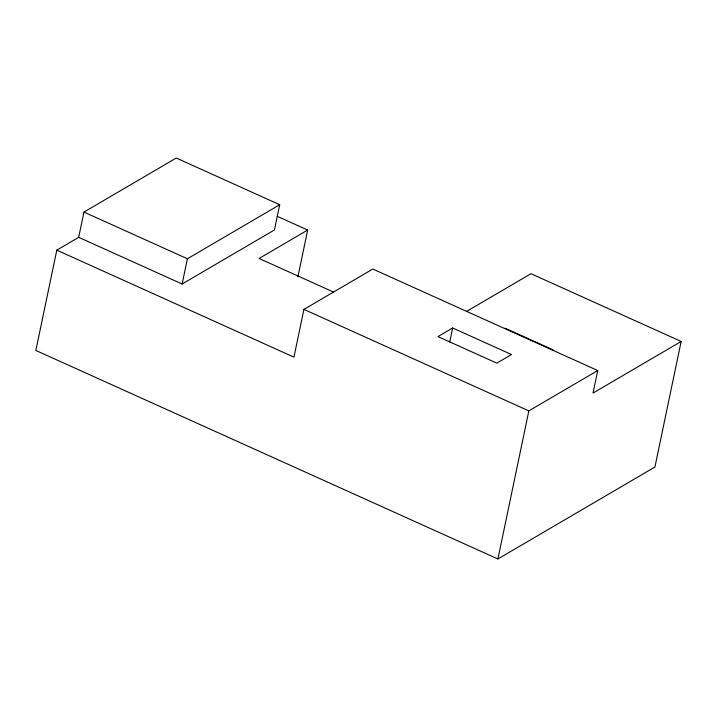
<?xml version="1.0" encoding="UTF-8"?>
<svg xmlns="http://www.w3.org/2000/svg" width="717" height="717" viewBox="0 0 717 717"><rect width="100%" height="100%" fill="white"/><g stroke="black" fill="none" stroke-linecap="round" stroke-linejoin="round"><path stroke-width="1.08" d="M78.691 237.327L182.136 284.013L274.441 229.96L279.711 204.712L176.265 158.027L83.97 212.08L78.691 237.327L56.804 250.143L35.85 350.461L497.903 558.973L654.917 467.027L681.15 341.462L530.983 273.697L466.812 311.277M182.136 284.013L187.415 258.765L279.711 204.712M297.878 276.923L307.674 230.04L277.103 216.238M681.15 341.462L593.04 393.059L597.745 370.537L372.822 269.045L303.927 309.385L293.943 357.156L56.804 250.143M449.747 341.928L452.66 327.983L511.517 354.548L496.827 363.143L437.97 336.587L452.66 327.983M497.903 558.973L528.841 410.886L597.745 370.537M307.674 230.04L259.115 258.478L333.53 292.052M505.091 328.189L553.13 349.869M303.927 309.385L528.841 410.886M83.97 212.08L187.415 258.765"/></g></svg>
